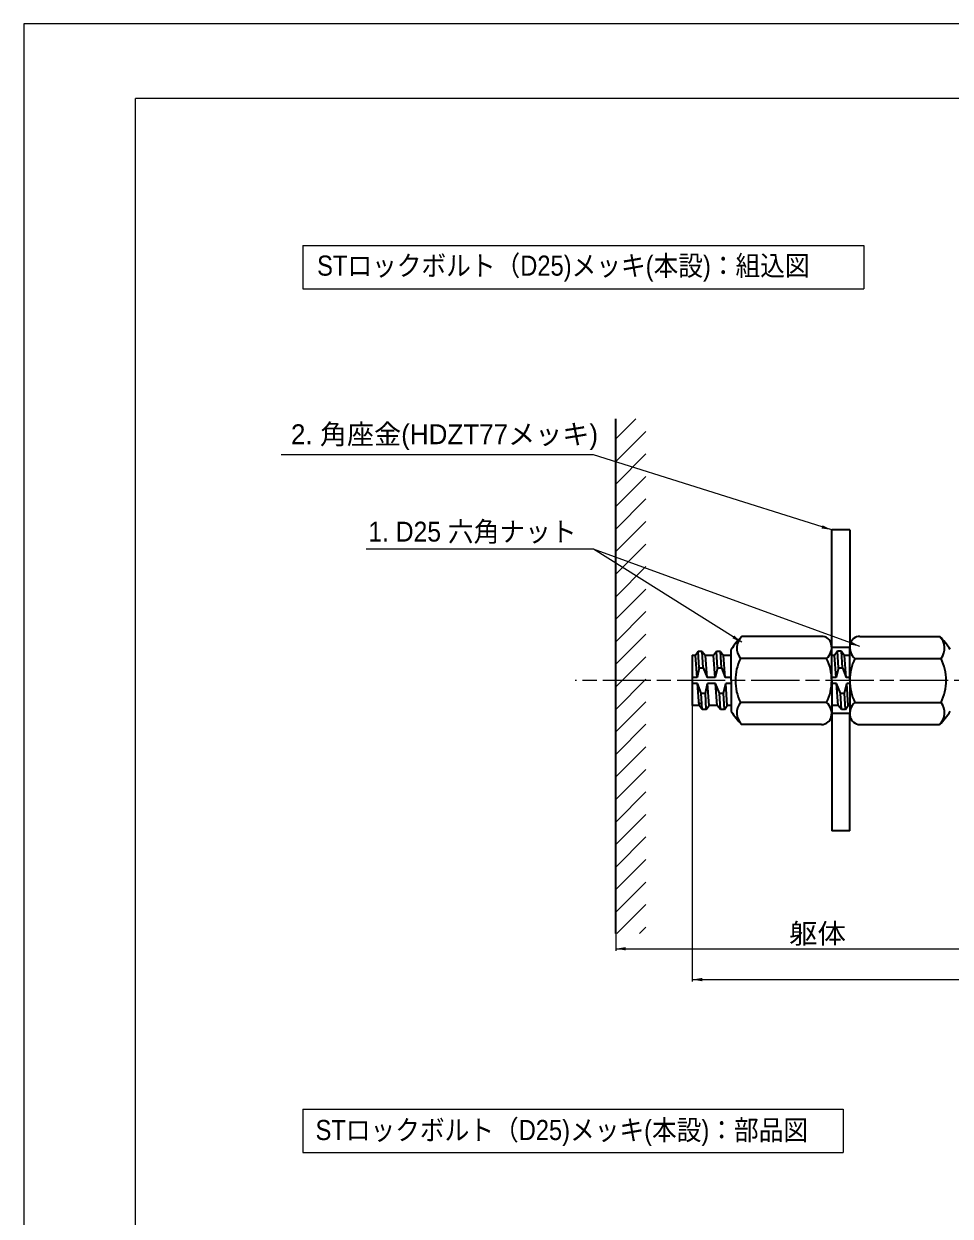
# Model space of a CAD drawing. Units: millimetres at full size, sheet at 1:2; details may follow other scales. Extents: x 1717 to 3399, y 1038 to 2226.
# Drawn here: x 1717 to 2179, y 1632 to 2226 of the extents above; entities that cross this region are included whole.
import ezdxf
from ezdxf.enums import TextEntityAlignment as Align

# ---------------------------------------------------------------- set-up
doc = ezdxf.new("R2010")
doc.units = ezdxf.units.MM
doc.header["$LTSCALE"] = 2
doc.linetypes.add('CHAIN', pattern=[18.5, 12, -1.5, 3.5, -1.5])
for name, color, linetype, lineweight in [('1 外形線', 7, 'Continuous', 35), ('2 細い実線', 3, 'Continuous', 20), ('4中心線', 1, 'CHAIN', 15), ('6寸法線', 4, 'Continuous', 13), ('7 枠・タイトル', 7, 'Continuous', 13), ('Defpoints_2', 7, 'Continuous', 13)]:
    doc.layers.add(name, color=color, linetype=linetype, lineweight=lineweight)
doc.styles.add('ＭＳ Ｐゴシック', font='')
doc.styles.get('ＭＳ Ｐゴシック').set_extended_font_data('MS PGothic')

# ---------------------------------------------------------------- blocks, each defined once
blk = doc.blocks.new('filled_arrow')
at = {"color": 0, "linetype": 'Continuous', "lineweight": -2}
blk.add_solid([(7.5, 1.25), (0, 0), (7.5, -1.25)], dxfattribs=at)

msp = doc.modelspace()

# ---------------------------------------------------------------- hatches: boundary and pattern name
at = {"layer": '2 細い実線'}
h = msp.add_hatch(dxfattribs=at)
h.set_pattern_fill('USER', color=256, style=0, pattern_type=2)
h.set_pattern_definition([(45, (1782.943, 1037.768), (-5.61266, 5.61266), [])])
h.paths.add_polyline_path([(2027.035, 1900.15), (2027.035, 1898.66), (2027.035, 1897.151), (2027.035, 1889.3), (2027.036, 1772.608), (2012.036, 1772.608), (2012.035, 1898.66), (2012.034, 2028.925), (2027.034, 2028.925), (2027.035, 1908)])

# ---------------------------------------------------------------- linework, layer by layer
at = {"layer": '1 外形線'}
for p, q in [((2012.036, 1772.608), (2012.034, 2028.925)), ((2119.592, 1915.162), (2119.594, 1973.673)), ((2128.594, 1973.673), (2119.594, 1973.673)), ((2128.594, 1973.673), (2128.592, 1915.162)), ((2114.537, 1920.612), (2074.912, 1920.612)), ((2133.646, 1920.611), (2173.271, 1920.61)), ((2053.138, 1913.153), (2051.745, 1911.152)), ((2053.614, 1904.997), (2053.138, 1913.153)), ((2055.139, 1913.152), (2053.138, 1913.153)), ((2055.139, 1913.152), (2056.755, 1911.152)), ((2055.614, 1904.997), (2055.139, 1913.152)), ((2062.161, 1913.153), (2060.768, 1911.152)), ((2062.637, 1904.997), (2062.161, 1913.153)), ((2064.162, 1913.152), (2062.161, 1913.153)), ((2064.162, 1913.152), (2065.778, 1911.152)), ((2064.637, 1904.997), (2064.162, 1913.152)), ((2069.591, 1898.662), (2069.591, 1914.021)), ((2128.591, 1915.124), (2119.591, 1915.124)), ((2119.591, 1898.662), (2119.591, 1915.124)), ((2122.427, 1913.164), (2121.034, 1911.164)), ((2122.902, 1905.002), (2122.427, 1913.164)), ((2124.427, 1913.164), (2122.427, 1913.164)), ((2124.427, 1913.164), (2126.044, 1911.163)), ((2124.903, 1905.002), (2124.427, 1913.164)), ((2128.591, 1898.662), (2128.591, 1915.124)), ((2050.079, 1911.17), (2050.08, 1886.17)), ((2051.745, 1911.152), (2050.079, 1911.152)), ((2052.509, 1900.147), (2051.745, 1911.152)), ((2057.519, 1900.147), (2056.755, 1911.152)), ((2060.768, 1911.152), (2056.755, 1911.152)), ((2061.532, 1900.147), (2060.768, 1911.152)), ((2066.542, 1900.147), (2065.778, 1911.152)), ((2069.591, 1911.152), (2065.778, 1911.152)), ((2117.054, 1909.637), (2074.142, 1909.637)), ((2121.034, 1911.164), (2119.591, 1911.164)), ((2121.798, 1900.152), (2121.034, 1911.164)), ((2128.591, 1911.164), (2126.044, 1911.164)), ((2126.808, 1900.152), (2126.044, 1911.163)), ((2131.129, 1909.637), (2174.041, 1909.635)), ((2053.614, 1904.997), (2052.509, 1900.147)), ((2053.614, 1904.997), (2055.614, 1904.997)), ((2055.614, 1904.997), (2057.519, 1900.147)), ((2062.637, 1904.997), (2061.532, 1900.147)), ((2062.637, 1904.997), (2064.637, 1904.997)), ((2064.637, 1904.997), (2066.542, 1900.147)), ((2122.902, 1905.002), (2121.798, 1900.152)), ((2122.902, 1905.002), (2124.903, 1905.002)), ((2124.825, 1905.002), (2124.902, 1905.002)), ((2124.902, 1905.002), (2126.808, 1900.152)), ((2052.509, 1900.147), (2050.079, 1900.147)), ((2052.757, 1897.148), (2050.08, 1897.148)), ((2053.521, 1886.153), (2052.757, 1897.148)), ((2054.663, 1892.297), (2052.757, 1897.148)), ((2056.663, 1892.298), (2057.767, 1897.148)), ((2061.532, 1900.147), (2057.519, 1900.147)), ((2058.531, 1886.152), (2057.767, 1897.148)), ((2061.78, 1897.148), (2057.767, 1897.148)), ((2062.544, 1886.152), (2061.78, 1897.148)), ((2063.686, 1892.297), (2061.78, 1897.148)), ((2065.686, 1892.297), (2066.79, 1897.148)), ((2069.591, 1900.147), (2066.542, 1900.147)), ((2067.554, 1886.152), (2066.79, 1897.147)), ((2069.591, 1897.147), (2066.79, 1897.147)), ((2069.591, 1898.662), (2069.591, 1883.302)), ((2121.798, 1900.153), (2119.591, 1900.153)), ((2119.591, 1898.662), (2119.591, 1882.199)), ((2122.045, 1897.153), (2119.591, 1897.153)), ((2123.951, 1892.302), (2122.045, 1897.153)), ((2122.809, 1886.165), (2122.045, 1897.153)), ((2125.951, 1892.303), (2127.056, 1897.153)), ((2128.591, 1900.152), (2126.808, 1900.152)), ((2127.82, 1886.165), (2127.055, 1897.152)), ((2128.591, 1897.153), (2127.056, 1897.153)), ((2128.591, 1898.662), (2128.591, 1882.199)), ((2054.663, 1892.297), (2056.663, 1892.298)), ((2055.138, 1884.153), (2054.663, 1892.297)), ((2057.138, 1884.152), (2056.663, 1892.298)), ((2064.161, 1884.152), (2063.686, 1892.297)), ((2063.686, 1892.297), (2065.686, 1892.297)), ((2066.161, 1884.152), (2065.686, 1892.297)), ((2123.951, 1892.302), (2125.951, 1892.303)), ((2124.426, 1884.164), (2123.951, 1892.302)), ((2126.426, 1884.164), (2125.951, 1892.303)), ((2053.521, 1886.153), (2050.08, 1886.152)), ((2055.138, 1884.153), (2053.521, 1886.153)), ((2057.138, 1884.152), (2055.138, 1884.153)), ((2057.138, 1884.152), (2058.531, 1886.152)), ((2062.544, 1886.152), (2058.531, 1886.152)), ((2064.161, 1884.152), (2062.544, 1886.152)), ((2066.161, 1884.152), (2064.161, 1884.152)), ((2066.161, 1884.152), (2067.554, 1886.152)), ((2069.591, 1886.152), (2067.554, 1886.152)), ((2117.054, 1887.687), (2074.142, 1887.687)), ((2122.809, 1886.165), (2119.591, 1886.165)), ((2124.426, 1884.164), (2122.809, 1886.165)), ((2126.426, 1884.164), (2124.426, 1884.164)), ((2126.426, 1884.164), (2127.82, 1886.165)), ((2128.591, 1886.165), (2127.82, 1886.165)), ((2131.129, 1887.687), (2174.041, 1887.685)), ((2119.591, 1882.162), (2119.59, 1823.673)), ((2128.591, 1882.118), (2119.591, 1882.118)), ((2128.59, 1823.673), (2128.591, 1882.162)), ((2114.537, 1876.712), (2074.912, 1876.712)), ((2133.645, 1876.711), (2173.27, 1876.71)), ((2128.59, 1823.673), (2119.59, 1823.673))]:
    msp.add_line(p, q, dxfattribs=at)
msp.add_circle((2053.832, 1887.171), 0.2, dxfattribs=at)
for centre, radius, start, end in [((2095.361, 1898.662), 30, 132.9737, 149.20449), ((2080.359, 1914.715), 8.028, 132.73231, 219.24116), ((2114.537, 1915.612), 5, 12.79254, 90), ((2133.646, 1915.611), 5, 89.99841, 167.20587), ((2152.821, 1898.661), 30, 30.79392, 47.0247), ((2167.824, 1914.714), 8.028, 320.75725, 47.26609), ((2112.39, 1915.124), 7.202, 310.36143, 12.79254), ((2135.793, 1915.124), 7.202, 167.20587, 229.63698), ((2096.604, 1898.662), 25, 153.95991, 180), ((2094.591, 1898.662), 25, 0, 26.04009), ((2153.591, 1898.661), 25, 153.95831, 179.99841), ((2151.579, 1898.661), 25, 359.99841, 26.0385), ((2096.604, 1898.662), 25, 180, 206.04009), ((2094.591, 1898.662), 25, 333.95991, 0), ((2153.591, 1898.661), 25, 179.99841, 206.0385), ((2151.579, 1898.661), 25, 333.95831, 359.99841), ((2095.361, 1898.662), 30, 210.79551, 227.0263), ((2080.359, 1882.608), 8.028, 140.75884, 227.26769), ((2112.39, 1882.199), 7.202, 347.20746, 49.63857), ((2135.792, 1882.199), 7.202, 130.35983, 192.79094), ((2167.823, 1882.607), 8.028, 312.73072, 39.23956), ((2152.821, 1898.661), 30, 312.97211, 329.20289), ((2114.537, 1881.712), 5, 270, 347.20746), ((2133.645, 1881.711), 5, 192.79094, 269.99841)]:
    msp.add_arc(centre, radius, start, end, dxfattribs=at)
at = {"layer": '4中心線'}
msp.add_line((3250.549, 1898.662), (1991.745, 1898.662), dxfattribs=at)
at = {"layer": '6寸法線'}
for p, q in [((2050.08, 1886.108), (2050.08, 1748.619)), ((2012.036, 1772.545), (2012.036, 1763.984)), ((2012.036, 1764.984), (2213.041, 1764.984)), ((2050.08, 1749.619), (3167.878, 1749.619))]:
    msp.add_line(p, q, dxfattribs=at)
for points in [[(2119.594, 1973.661), (2114.825, 1975.166), (2000.975, 2011.102), (1845.344, 2011.102)], [(2074.825, 1917.656), (2070.592, 1920.318), (2000.975, 1964.106), (1887.693, 1964.106)], [(2133.646, 1915.611), (2128.95, 1917.328), (2000.975, 1964.106)]]:
    msp.add_lwpolyline(points, dxfattribs=at)
at = {"layer": '7 枠・タイトル'}
for p, q in [((1772.887, 1074.994), (1772.887, 2188.547)), ((3343.583, 2188.547), (1772.887, 2188.547)), ((1856.16, 2115.353), (2135.519, 2115.353)), ((1856.16, 2115.353), (1856.16, 2093.782)), ((2135.519, 2115.353), (2135.519, 2093.782)), ((1856.16, 2093.782), (2135.519, 2093.782)), ((1856.16, 1685.13), (2125.262, 1685.13)), ((1856.16, 1685.13), (1856.16, 1663.558)), ((2125.262, 1685.13), (2125.262, 1663.558)), ((1856.16, 1663.558), (2125.262, 1663.558))]:
    msp.add_line(p, q, dxfattribs=at)
at = {"layer": 'Defpoints_2'}
msp.add_lwpolyline([(1717.235, 1037.77), (3399.235, 1037.77), (3399.235, 2225.77), (1717.235, 2225.77)], close=True, dxfattribs=at)

# ---------------------------------------------------------------- block references
at = {"layer": '6寸法線', "xscale": 0.667, "yscale": 0.667}
for p, rotation in [((2119.594, 1973.661), 162.5), ((2074.825, 1917.656), 147.8), ((2133.646, 1915.611), 159.9)]:
    msp.add_blockref('filled_arrow', p, dxfattribs=dict(at, rotation=rotation))
for p in [(2012.036, 1764.984), (2050.08, 1749.619)]:
    msp.add_blockref('filled_arrow', p, dxfattribs=at)

# ---------------------------------------------------------------- texts
at = {"layer": '6寸法線', "color": 7, "style": 'ＭＳ Ｐゴシック'}
msp.add_text('2. 角座金(HDZT77メッキ)', height=9.897, dxfattribs=at).set_placement((1850.285, 2013.39), align=Align.BOTTOM_LEFT)
at = {"layer": '6寸法線', "color": 7, "style": 'ＭＳ Ｐゴシック', "width": 0.95}
msp.add_text('1. D25 六角ナット', height=9.897, dxfattribs=at).set_placement((1888.788, 1964.87), align=Align.BOTTOM_LEFT)
at = {"layer": '6寸法線', "style": 'ＭＳ Ｐゴシック', "width": 1.05}
msp.add_text('躯体', height=9.897, dxfattribs=at).set_placement((2112.538, 1772.575), align=Align.MIDDLE_CENTER)
at = {"layer": '7 枠・タイトル', "style": 'ＭＳ Ｐゴシック', "width": 0.9}
for s, p in [('STロックボルト（D25)メッキ(本設)：組込図', (1863.299, 2097.299)), ('STロックボルト（D25)メッキ(本設)：部品図', (1862.525, 1666.672))]:
    msp.add_text(s, height=10.02, dxfattribs=at).set_placement(p, align=Align.BOTTOM_LEFT)

doc.saveas('drawing.dxf')
